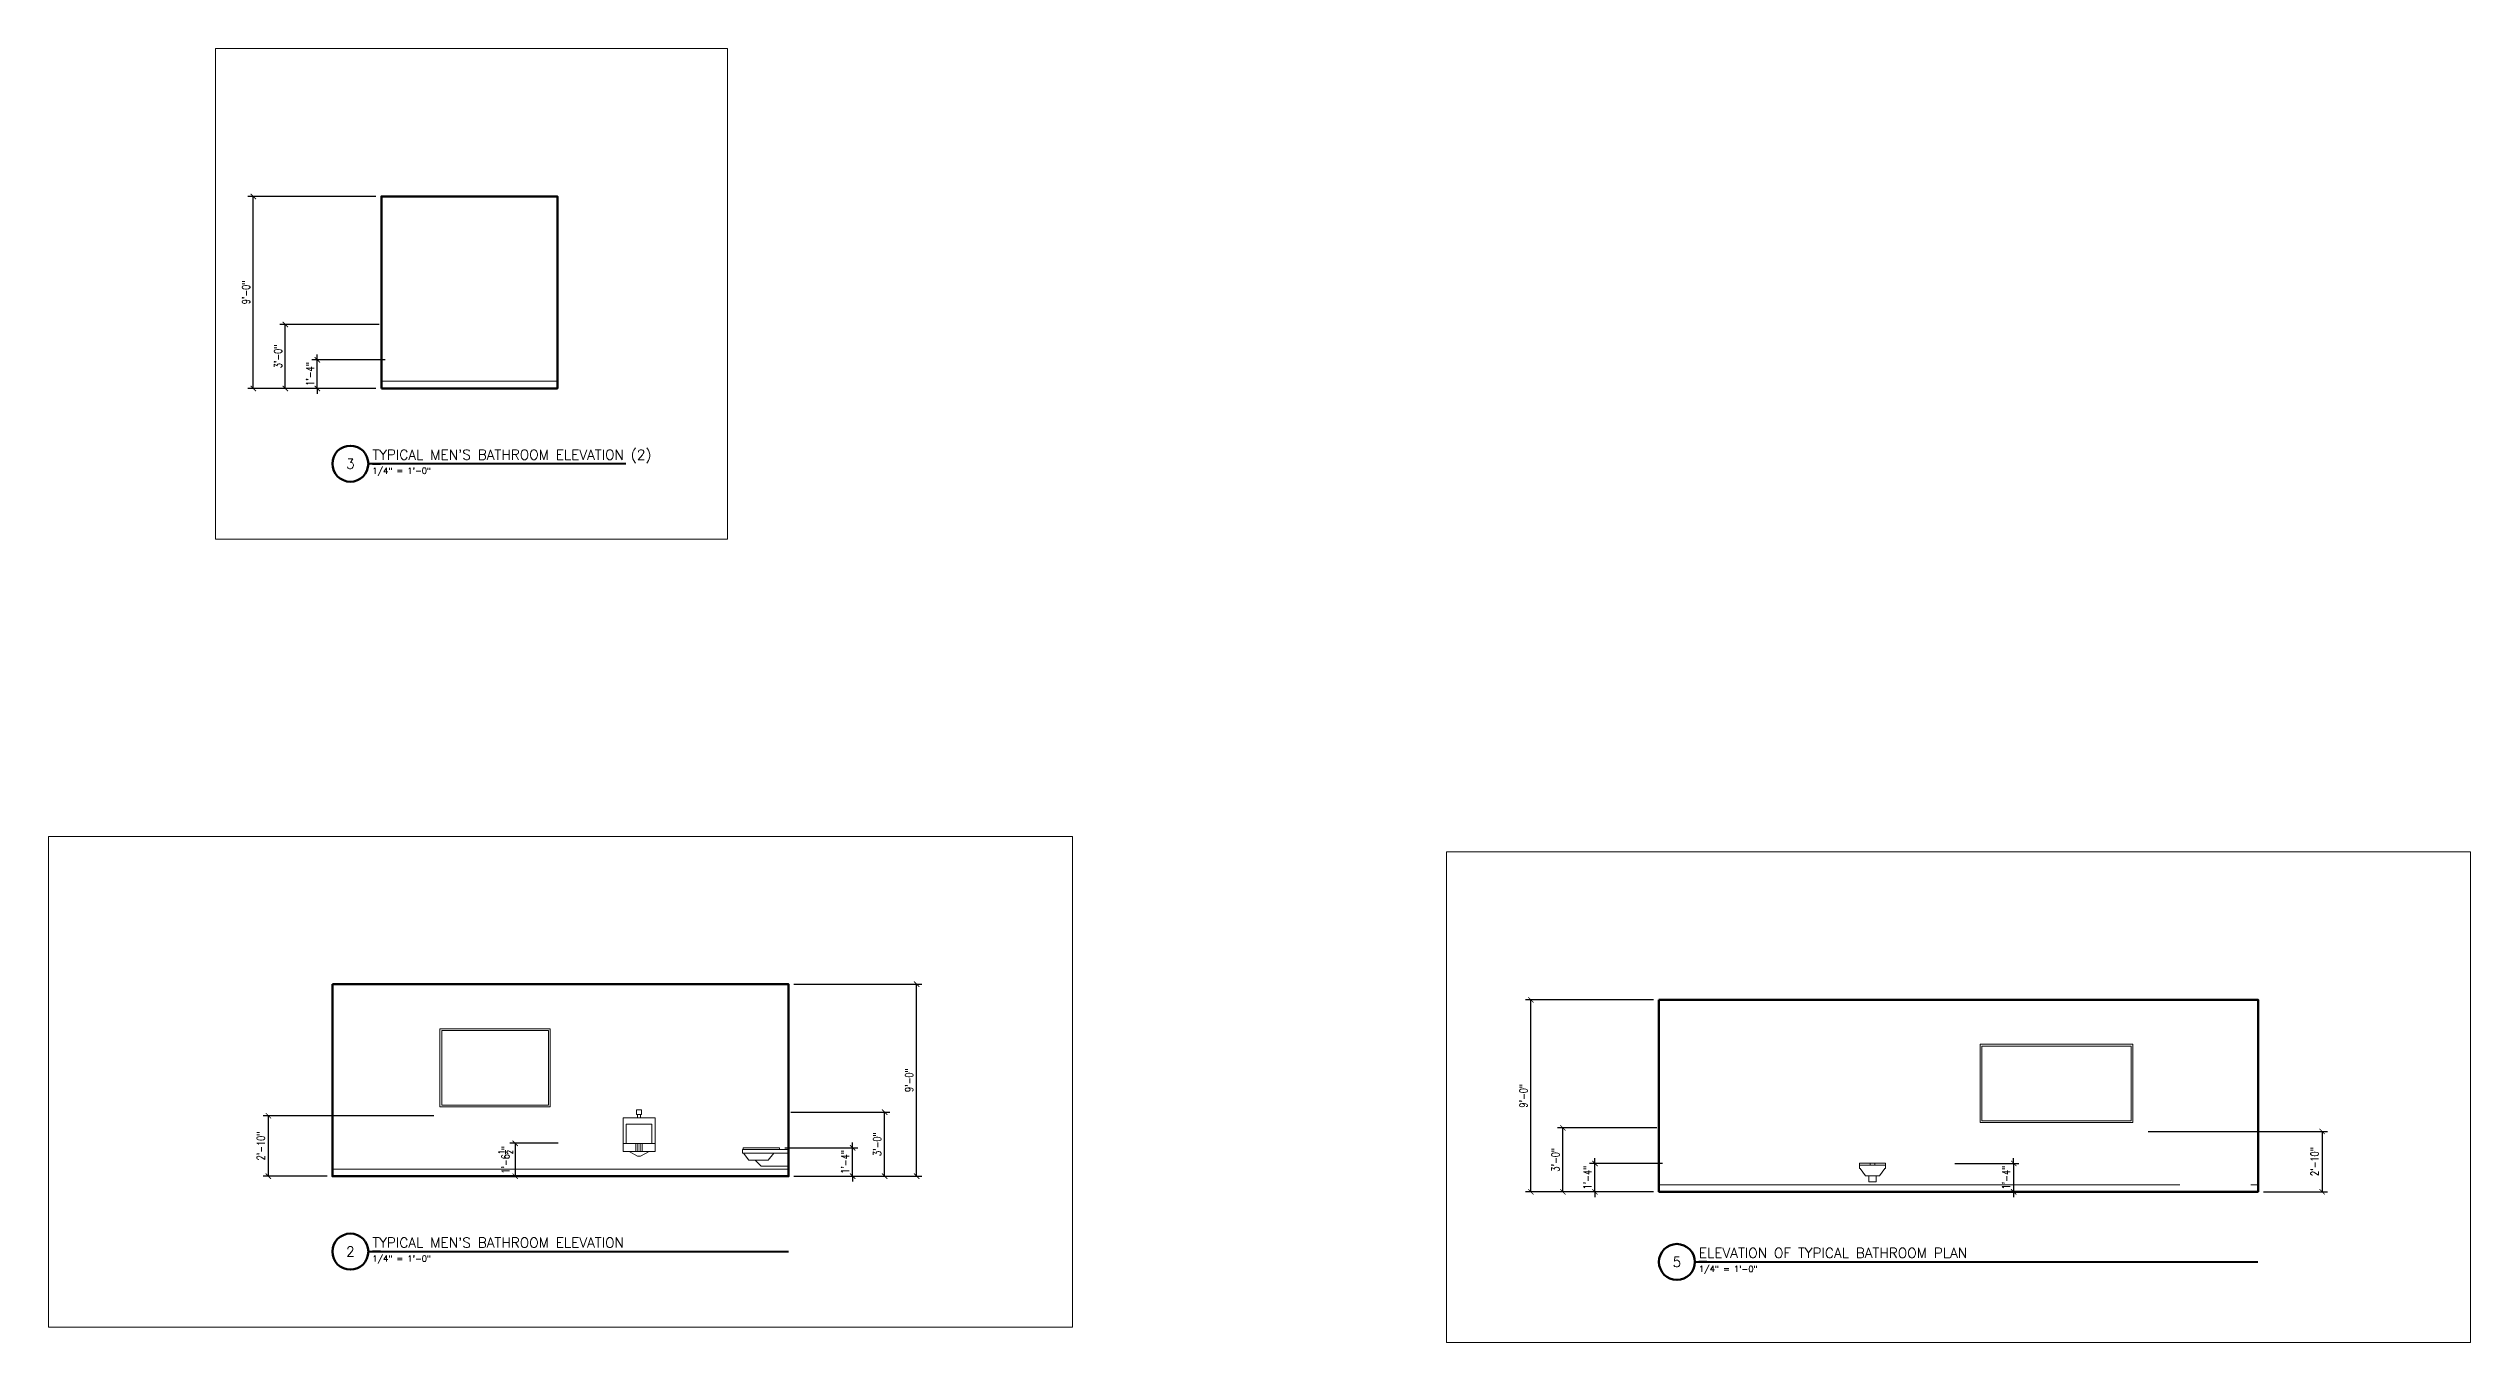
# Model space of a CAD drawing. Header units: inches. Extents: x 4039 to 5402, y 340 to 1932.
# Drawn here: x 4039 to 5402, y 340 to 1068 of the extents above; entities that cross this region are included whole.
import ezdxf
from ezdxf.enums import TextEntityAlignment as Align

# ---------------------------------------------------------------- set-up
doc = ezdxf.new("R2010")
doc.units = ezdxf.units.IN
doc.header["$LTSCALE"] = 0.5
doc.header["$MEASUREMENT"] = 0
doc.layers.get('0').update_dxf_attribs({"lineweight": 18})
doc.layers.get('Defpoints').update_dxf_attribs({"color": 140, "lineweight": 18})
for name, color, linetype, lineweight in [('A-Anno-Dims', 211, 'Continuous', 18), ('A-Detl-Fine', 90, 'Continuous', 18), ('A-Detl-Hevy', 113, 'Continuous', 50), ('G-Anno-Ttlb', 213, 'Continuous', 50)]:
    doc.layers.add(name, color=color, linetype=linetype, lineweight=lineweight)
doc.layers.add('A-Anno-Titl-Nplt', color=140, linetype='Continuous', lineweight=18, plot=False)
doc.styles.add('Arch-Dim', font='romans.shx', dxfattribs={"width": 0.75})
doc.styles.add('RomanS', font='romans.shx')
doc.dimstyles.new('Aec-Arch-I-96', dxfattribs={"dimscale": 96, "dimtxt": 0.09375, "dimasz": 0.0625, "dimexe": 0.0625, "dimexo": 0.0625, "dimgap": 0.03125, "dimtad": 1, "dimdec": 4, "dimzin": 3, "dimdsep": 46, "dimlunit": 4, "dimtxsty": 'Arch-Dim', "dimblk": 'ARCHTICK', "dimcen": 0.09375, "dimazin": 2, "dimtfac": 0.75, "dimtdec": 4, "dimtix": 1, "dimtmove": 2, "dimatfit": 2, "dimfxl": 1, "dimtolj": 1, "dimtzin": 0, "dimarcsym": 0})

# ---------------------------------------------------------------- blocks, each defined once
blk = doc.blocks.new('_ArchTick')
at = {"color": 0, "linetype": 'ByBlock', "const_width": 0.15}
blk.add_lwpolyline([(-0.5, -0.5), (0.5, 0.5)], dxfattribs=at)
blk = doc.blocks.new('*D16')
at = {"layer": 'A-Anno-Dims', "color": 0, "lineweight": -2, "transparency": 16777216}
for p, q in [((4458.6, 541.2), (4530.6, 541.2)), ((4527.6, 433.2), (4527.6, 541.2)), ((4458.6, 433.2), (4530.6, 433.2))]:
    blk.add_line(p, q, dxfattribs=at)
at = {"layer": 'Defpoints', "color": 0, "transparency": 16777216}
for p in [(4455.6, 541.2), (4527.6, 541.2), (4455.6, 433.2)]:
    blk.add_point(p, dxfattribs=at)
at = {"layer": 'A-Anno-Dims', "color": 0, "lineweight": -2, "transparency": 16777216, "xscale": 3, "yscale": 3, "zscale": 3}
for p, rotation in [((4527.6, 541.2), 90), ((4527.6, 433.2), 270)]:
    blk.add_blockref('_ArchTick', p, dxfattribs=dict(at, rotation=rotation))
at = {"layer": 'A-Anno-Dims', "color": 0, "transparency": 16777216, "insert": (4523.4, 487.2), "char_height": 4.5, "attachment_point": 5, "rotation": 90, "style": 'Arch-Dim'}
blk.add_mtext('\\A1;9\'-0"', dxfattribs=at)
blk = doc.blocks.new('*D17')
at = {"layer": 'A-Anno-Dims', "color": 0, "lineweight": -2, "transparency": 16777216}
for p, q in [((4491.6, 449.2), (4491.6, 452.2)), ((4453.5, 449.2), (4494.6, 449.2)), ((4491.6, 433.2), (4491.6, 449.2)), ((4458.6, 433.2), (4494.6, 433.2)), ((4491.6, 433.2), (4491.6, 430.2))]:
    blk.add_line(p, q, dxfattribs=at)
at = {"layer": 'Defpoints', "color": 0, "transparency": 16777216}
for p in [(4450.5, 449.2), (4491.6, 449.2), (4455.6, 433.2)]:
    blk.add_point(p, dxfattribs=at)
at = {"layer": 'A-Anno-Dims', "color": 0, "lineweight": -2, "transparency": 16777216, "xscale": 3, "yscale": 3, "zscale": 3}
for p, rotation in [((4491.6, 449.2), 270), ((4491.6, 433.2), 90)]:
    blk.add_blockref('_ArchTick', p, dxfattribs=dict(at, rotation=rotation))
at = {"layer": 'A-Anno-Dims', "color": 0, "transparency": 16777216, "insert": (4487.4, 441.2), "char_height": 4.5, "attachment_point": 5, "rotation": 90, "style": 'Arch-Dim'}
blk.add_mtext('\\A1;1\'-4"', dxfattribs=at)
blk = doc.blocks.new('*D18')
at = {"layer": 'A-Anno-Dims', "color": 0, "lineweight": -2, "transparency": 16777216}
for p, q in [((4456.8, 469.2), (4512.6, 469.2)), ((4509.6, 433.2), (4509.6, 469.2)), ((4458.6, 433.2), (4512.6, 433.2))]:
    blk.add_line(p, q, dxfattribs=at)
at = {"layer": 'Defpoints', "color": 0, "transparency": 16777216}
for p in [(4453.8, 469.2), (4509.6, 469.2), (4455.6, 433.2)]:
    blk.add_point(p, dxfattribs=at)
at = {"layer": 'A-Anno-Dims', "color": 0, "lineweight": -2, "transparency": 16777216, "xscale": 3, "yscale": 3, "zscale": 3}
for p, rotation in [((4509.6, 469.2), 90), ((4509.6, 433.2), 270)]:
    blk.add_blockref('_ArchTick', p, dxfattribs=dict(at, rotation=rotation))
at = {"layer": 'A-Anno-Dims', "color": 0, "transparency": 16777216, "insert": (4505.4, 451.2), "char_height": 4.5, "attachment_point": 5, "rotation": 90, "style": 'Arch-Dim'}
blk.add_mtext('\\A1;3\'-0"', dxfattribs=at)
blk = doc.blocks.new('*D19')
at = {"layer": 'A-Anno-Dims', "color": 0, "lineweight": -2, "transparency": 16777216}
for p, q in [((4256, 467.2), (4160, 467.2)), ((4163, 433.2), (4163, 467.2)), ((4196, 433.2), (4160, 433.2))]:
    blk.add_line(p, q, dxfattribs=at)
at = {"layer": 'Defpoints', "color": 0, "transparency": 16777216}
for p in [(4163, 467.2), (4259, 467.2), (4199, 433.2)]:
    blk.add_point(p, dxfattribs=at)
at = {"layer": 'A-Anno-Dims', "color": 0, "lineweight": -2, "transparency": 16777216, "xscale": 3, "yscale": 3, "zscale": 3}
for p, rotation in [((4163, 467.2), 90), ((4163, 433.2), 270)]:
    blk.add_blockref('_ArchTick', p, dxfattribs=dict(at, rotation=rotation))
at = {"layer": 'A-Anno-Dims', "color": 0, "transparency": 16777216, "insert": (4158.8, 450.2), "char_height": 4.5, "attachment_point": 5, "rotation": 90, "style": 'Arch-Dim'}
blk.add_mtext('\\A1;2\'-10"', dxfattribs=at)
blk = doc.blocks.new('*D20')
at = {"layer": 'A-Anno-Dims', "color": 0, "lineweight": -2, "transparency": 16777216}
for p, q in [((4326, 451.7), (4298.8, 451.7)), ((4301.8, 451.7), (4301.8, 433.2)), ((4326, 433.2), (4298.8, 433.2))]:
    blk.add_line(p, q, dxfattribs=at)
at = {"layer": 'Defpoints', "color": 0, "transparency": 16777216}
for p in [(4329, 451.7), (4301.8, 433.2), (4329, 433.2)]:
    blk.add_point(p, dxfattribs=at)
at = {"layer": 'A-Anno-Dims', "color": 0, "lineweight": -2, "transparency": 16777216, "xscale": 3, "yscale": 3, "zscale": 3}
for p, rotation in [((4301.8, 451.7), 90), ((4301.8, 433.2), 270)]:
    blk.add_blockref('_ArchTick', p, dxfattribs=dict(at, rotation=rotation))
at = {"layer": 'A-Anno-Dims', "color": 0, "transparency": 16777216, "insert": (4296.4, 442.4), "char_height": 4.5, "attachment_point": 5, "rotation": 90, "style": 'Arch-Dim'}
blk.add_mtext('\\A1;1\'-6{\\H0.750000x;\\S1/2;}"', dxfattribs=at)
blk = doc.blocks.new('*D21')
at = {"layer": 'A-Anno-Dims', "color": 0, "lineweight": -2, "transparency": 16777216}
for p, q in [((4458.6, 541.2), (4530.6, 541.2)), ((4527.6, 433.2), (4527.6, 541.2)), ((4458.6, 433.2), (4530.6, 433.2))]:
    blk.add_line(p, q, dxfattribs=at)
at = {"layer": 'Defpoints', "color": 0, "transparency": 16777216}
for p in [(4455.6, 541.2), (4527.6, 541.2), (4455.6, 433.2)]:
    blk.add_point(p, dxfattribs=at)
at = {"layer": 'A-Anno-Dims', "color": 0, "lineweight": -2, "transparency": 16777216, "xscale": 3, "yscale": 3, "zscale": 3}
for p, rotation in [((4527.6, 541.2), 90), ((4527.6, 433.2), 270)]:
    blk.add_blockref('_ArchTick', p, dxfattribs=dict(at, rotation=rotation))
at = {"layer": 'A-Anno-Dims', "color": 0, "transparency": 16777216, "insert": (4523.4, 487.2), "char_height": 4.5, "attachment_point": 5, "rotation": 90, "style": 'Arch-Dim'}
blk.add_mtext('\\A1;9\'-0"', dxfattribs=at)
blk = doc.blocks.new('*D22')
at = {"layer": 'A-Anno-Dims', "color": 0, "lineweight": -2, "transparency": 16777216}
for p, q in [((4491.6, 449.2), (4491.6, 452.2)), ((4453.5, 449.2), (4494.6, 449.2)), ((4491.6, 433.2), (4491.6, 449.2)), ((4458.6, 433.2), (4494.6, 433.2)), ((4491.6, 433.2), (4491.6, 430.2))]:
    blk.add_line(p, q, dxfattribs=at)
at = {"layer": 'Defpoints', "color": 0, "transparency": 16777216}
for p in [(4450.5, 449.2), (4491.6, 449.2), (4455.6, 433.2)]:
    blk.add_point(p, dxfattribs=at)
at = {"layer": 'A-Anno-Dims', "color": 0, "lineweight": -2, "transparency": 16777216, "xscale": 3, "yscale": 3, "zscale": 3}
for p, rotation in [((4491.6, 449.2), 270), ((4491.6, 433.2), 90)]:
    blk.add_blockref('_ArchTick', p, dxfattribs=dict(at, rotation=rotation))
at = {"layer": 'A-Anno-Dims', "color": 0, "transparency": 16777216, "insert": (4487.4, 441.2), "char_height": 4.5, "attachment_point": 5, "rotation": 90, "style": 'Arch-Dim'}
blk.add_mtext('\\A1;1\'-4"', dxfattribs=at)
blk = doc.blocks.new('*D23')
at = {"layer": 'A-Anno-Dims', "color": 0, "lineweight": -2, "transparency": 16777216}
for p, q in [((4456.8, 469.2), (4512.6, 469.2)), ((4509.6, 433.2), (4509.6, 469.2)), ((4458.6, 433.2), (4512.6, 433.2))]:
    blk.add_line(p, q, dxfattribs=at)
at = {"layer": 'Defpoints', "color": 0, "transparency": 16777216}
for p in [(4453.8, 469.2), (4509.6, 469.2), (4455.6, 433.2)]:
    blk.add_point(p, dxfattribs=at)
at = {"layer": 'A-Anno-Dims', "color": 0, "lineweight": -2, "transparency": 16777216, "xscale": 3, "yscale": 3, "zscale": 3}
for p, rotation in [((4509.6, 469.2), 90), ((4509.6, 433.2), 270)]:
    blk.add_blockref('_ArchTick', p, dxfattribs=dict(at, rotation=rotation))
at = {"layer": 'A-Anno-Dims', "color": 0, "transparency": 16777216, "insert": (4505.4, 451.2), "char_height": 4.5, "attachment_point": 5, "rotation": 90, "style": 'Arch-Dim'}
blk.add_mtext('\\A1;3\'-0"', dxfattribs=at)
blk = doc.blocks.new('*D24')
at = {"layer": 'A-Anno-Dims', "color": 0, "lineweight": -2, "transparency": 16777216}
for p, q in [((4223.5, 984.3), (4151.5, 984.3)), ((4154.5, 876.3), (4154.5, 984.3)), ((4223.5, 876.3), (4151.5, 876.3))]:
    blk.add_line(p, q, dxfattribs=at)
at = {"layer": 'Defpoints', "color": 0, "transparency": 16777216}
for p in [(4154.5, 984.3), (4226.5, 984.3), (4226.5, 876.3)]:
    blk.add_point(p, dxfattribs=at)
at = {"layer": 'A-Anno-Dims', "color": 0, "lineweight": -2, "transparency": 16777216, "xscale": 3, "yscale": 3, "zscale": 3}
for p, rotation in [((4154.5, 984.3), 90), ((4154.5, 876.3), 270)]:
    blk.add_blockref('_ArchTick', p, dxfattribs=dict(at, rotation=rotation))
at = {"layer": 'A-Anno-Dims', "color": 0, "transparency": 16777216, "insert": (4150.4, 930.3), "char_height": 4.5, "attachment_point": 5, "rotation": 90, "style": 'Arch-Dim'}
blk.add_mtext('\\A1;9\'-0"', dxfattribs=at)
blk = doc.blocks.new('*D25')
at = {"layer": 'A-Anno-Dims', "color": 0, "lineweight": -2, "transparency": 16777216}
for p, q in [((4228.6, 892.4), (4187.5, 892.4)), ((4190.5, 892.4), (4190.5, 895.4)), ((4190.5, 876.3), (4190.5, 892.4)), ((4223.5, 876.3), (4187.5, 876.3)), ((4190.5, 876.3), (4190.5, 873.3))]:
    blk.add_line(p, q, dxfattribs=at)
at = {"layer": 'Defpoints', "color": 0, "transparency": 16777216}
for p in [(4190.5, 892.4), (4231.6, 892.4), (4226.5, 876.3)]:
    blk.add_point(p, dxfattribs=at)
at = {"layer": 'A-Anno-Dims', "color": 0, "lineweight": -2, "transparency": 16777216, "xscale": 3, "yscale": 3, "zscale": 3}
for p, rotation in [((4190.5, 892.4), 270), ((4190.5, 876.3), 90)]:
    blk.add_blockref('_ArchTick', p, dxfattribs=dict(at, rotation=rotation))
at = {"layer": 'A-Anno-Dims', "color": 0, "transparency": 16777216, "insert": (4186.4, 884.4), "char_height": 4.5, "attachment_point": 5, "rotation": 90, "style": 'Arch-Dim'}
blk.add_mtext('\\A1;1\'-4"', dxfattribs=at)
blk = doc.blocks.new('*D26')
at = {"layer": 'A-Anno-Dims', "color": 0, "lineweight": -2, "transparency": 16777216}
for p, q in [((4225.3, 912.3), (4169.5, 912.3)), ((4172.5, 876.3), (4172.5, 912.3)), ((4223.5, 876.3), (4169.5, 876.3))]:
    blk.add_line(p, q, dxfattribs=at)
at = {"layer": 'Defpoints', "color": 0, "transparency": 16777216}
for p in [(4172.5, 912.3), (4228.3, 912.3), (4226.5, 876.3)]:
    blk.add_point(p, dxfattribs=at)
at = {"layer": 'A-Anno-Dims', "color": 0, "lineweight": -2, "transparency": 16777216, "xscale": 3, "yscale": 3, "zscale": 3}
for p, rotation in [((4172.5, 912.3), 90), ((4172.5, 876.3), 270)]:
    blk.add_blockref('_ArchTick', p, dxfattribs=dict(at, rotation=rotation))
at = {"layer": 'A-Anno-Dims', "color": 0, "transparency": 16777216, "insert": (4168.4, 894.3), "char_height": 4.5, "attachment_point": 5, "rotation": 90, "style": 'Arch-Dim'}
blk.add_mtext('\\A1;3\'-0"', dxfattribs=at)
blk = doc.blocks.new('*D27')
at = {"layer": 'A-Anno-Dims', "color": 0, "lineweight": -2, "transparency": 16777216}
for p, q in [((4942.1, 532.4), (4870.1, 532.4)), ((4873.1, 424.4), (4873.1, 532.4)), ((4942.1, 424.4), (4870.1, 424.4))]:
    blk.add_line(p, q, dxfattribs=at)
at = {"layer": 'Defpoints', "color": 0, "transparency": 16777216}
for p in [(4873.1, 532.4), (4945.1, 532.4), (4945.1, 424.4)]:
    blk.add_point(p, dxfattribs=at)
at = {"layer": 'A-Anno-Dims', "color": 0, "lineweight": -2, "transparency": 16777216, "xscale": 3, "yscale": 3, "zscale": 3}
for p, rotation in [((4873.1, 532.4), 90), ((4873.1, 424.4), 270)]:
    blk.add_blockref('_ArchTick', p, dxfattribs=dict(at, rotation=rotation))
at = {"layer": 'A-Anno-Dims', "color": 0, "transparency": 16777216, "insert": (4868.9, 478.4), "char_height": 4.5, "attachment_point": 5, "rotation": 90, "style": 'Arch-Dim'}
blk.add_mtext('\\A1;9\'-0"', dxfattribs=at)
blk = doc.blocks.new('*D28')
at = {"layer": 'A-Anno-Dims', "color": 0, "lineweight": -2, "transparency": 16777216}
for p, q in [((4947.1, 440.4), (4906.1, 440.4)), ((4909.1, 440.4), (4909.1, 443.4)), ((4909.1, 424.4), (4909.1, 440.4)), ((4942.1, 424.4), (4906.1, 424.4)), ((4909.1, 424.4), (4909.1, 421.4))]:
    blk.add_line(p, q, dxfattribs=at)
at = {"layer": 'Defpoints', "color": 0, "transparency": 16777216}
for p in [(4909.1, 440.4), (4950.1, 440.4), (4945.1, 424.4)]:
    blk.add_point(p, dxfattribs=at)
at = {"layer": 'A-Anno-Dims', "color": 0, "lineweight": -2, "transparency": 16777216, "xscale": 3, "yscale": 3, "zscale": 3}
for p, rotation in [((4909.1, 440.4), 270), ((4909.1, 424.4), 90)]:
    blk.add_blockref('_ArchTick', p, dxfattribs=dict(at, rotation=rotation))
at = {"layer": 'A-Anno-Dims', "color": 0, "transparency": 16777216, "insert": (4904.9, 432.4), "char_height": 4.5, "attachment_point": 5, "rotation": 90, "style": 'Arch-Dim'}
blk.add_mtext('\\A1;1\'-4"', dxfattribs=at)
blk = doc.blocks.new('*D29')
at = {"layer": 'A-Anno-Dims', "color": 0, "lineweight": -2, "transparency": 16777216}
for p, q in [((4943.9, 460.4), (4888.1, 460.4)), ((4891.1, 424.4), (4891.1, 460.4)), ((4942.1, 424.4), (4888.1, 424.4))]:
    blk.add_line(p, q, dxfattribs=at)
at = {"layer": 'Defpoints', "color": 0, "transparency": 16777216}
for p in [(4891.1, 460.4), (4946.9, 460.4), (4945.1, 424.4)]:
    blk.add_point(p, dxfattribs=at)
at = {"layer": 'A-Anno-Dims', "color": 0, "lineweight": -2, "transparency": 16777216, "xscale": 3, "yscale": 3, "zscale": 3}
for p, rotation in [((4891.1, 460.4), 90), ((4891.1, 424.4), 270)]:
    blk.add_blockref('_ArchTick', p, dxfattribs=dict(at, rotation=rotation))
at = {"layer": 'A-Anno-Dims', "color": 0, "transparency": 16777216, "insert": (4886.9, 442.4), "char_height": 4.5, "attachment_point": 5, "rotation": 90, "style": 'Arch-Dim'}
blk.add_mtext('\\A1;3\'-0"', dxfattribs=at)
blk = doc.blocks.new('*D30')
at = {"layer": 'A-Anno-Dims', "color": 0, "lineweight": -2, "transparency": 16777216}
for p, q in [((5111.6, 440.4), (5147.6, 440.4)), ((5144.6, 440.4), (5144.6, 443.4)), ((5144.6, 440.4), (5144.6, 424.4)), ((5144.6, 424.4), (5144.6, 421.4))]:
    blk.add_line(p, q, dxfattribs=at)
at = {"layer": 'Defpoints', "color": 0, "transparency": 16777216}
for p in [(5108.6, 440.4), (5144.6, 424.4), (5144.6, 424.4)]:
    blk.add_point(p, dxfattribs=at)
at = {"layer": 'A-Anno-Dims', "color": 0, "lineweight": -2, "transparency": 16777216, "xscale": 3, "yscale": 3, "zscale": 3}
for p, rotation in [((5144.6, 440.4), 270), ((5144.6, 424.4), 90)]:
    blk.add_blockref('_ArchTick', p, dxfattribs=dict(at, rotation=rotation))
at = {"layer": 'A-Anno-Dims', "color": 0, "transparency": 16777216, "insert": (5140.4, 432.4), "char_height": 4.5, "attachment_point": 5, "rotation": 90, "style": 'Arch-Dim'}
blk.add_mtext('\\A1;1\'-4"', dxfattribs=at)
blk = doc.blocks.new('*D31')
at = {"layer": 'A-Anno-Dims', "color": 0, "lineweight": -2, "transparency": 16777216}
for p, q in [((5220.2, 458.4), (5321.1, 458.4)), ((5318.1, 458.4), (5318.1, 424.4)), ((5285.1, 424.4), (5321.1, 424.4))]:
    blk.add_line(p, q, dxfattribs=at)
at = {"layer": 'Defpoints', "color": 0, "transparency": 16777216}
for p in [(5217.2, 458.4), (5282.1, 424.4), (5318.1, 424.4)]:
    blk.add_point(p, dxfattribs=at)
at = {"layer": 'A-Anno-Dims', "color": 0, "lineweight": -2, "transparency": 16777216, "xscale": 3, "yscale": 3, "zscale": 3}
for p, rotation in [((5318.1, 458.4), 90), ((5318.1, 424.4), 270)]:
    blk.add_blockref('_ArchTick', p, dxfattribs=dict(at, rotation=rotation))
at = {"layer": 'A-Anno-Dims', "color": 0, "transparency": 16777216, "insert": (5313.9, 441.4), "char_height": 4.5, "attachment_point": 5, "rotation": 90, "style": 'Arch-Dim'}
blk.add_mtext('\\A1;2\'-10"', dxfattribs=at)
blk = doc.blocks.new('Anno_Title_A1')
at = {"color": 0, "linetype": 'ByBlock', "lineweight": -2}
blk.add_circle((0, 0), 2.25, dxfattribs=at)
blk.add_circle((0, 0), 2.25, dxfattribs=at)
at = {"color": 0, "linetype": 'ByBlock', "lineweight": -2, "style": 'RomanS'}
blk.add_attdef('NUMBER', text='', height=1.25, dxfattribs=at).set_placement((0, 0), align=Align.MIDDLE)
blk = doc.blocks.new('Anno_Title_T1')
at = {"color": 0, "linetype": 'ByBlock', "lineweight": -2}
blk.add_lwpolyline([(2.75, 0), (3.75, 0)], dxfattribs=at)
at = {"color": 0, "linetype": 'ByBlock', "lineweight": -2, "style": 'RomanS'}
blk.add_attdef('TITLE', (2.75, 0.5), '', height=1.25, dxfattribs=at)
blk.add_attdef('SCALE', text='', height=0.75, dxfattribs=at).set_placement((2.75, -0.5), align=Align.TOP_LEFT)

msp = doc.modelspace()

# ---------------------------------------------------------------- linework, layer by layer
at = {"layer": 'A-Anno-Titl-Nplt'}
for points in [[(4133.21736, 791.54018), (4421.21736, 791.54018), (4421.21736, 1067.54018), (4133.21736, 1067.54018)], [(4039.275, 348.35446), (4615.275, 348.35446), (4615.275, 624.35446), (4039.275, 624.35446)], [(4825.5875, 339.63125), (5401.5875, 339.63125), (5401.5875, 615.63125), (4825.5875, 615.63125)]]:
    msp.add_lwpolyline(points, close=True, dxfattribs=at)
at = {"layer": 'A-Detl-Fine'}
for p, q in [((4226.52986, 880.34643), (4325.55586, 880.34643)), ((4370.5625, 466.06071), (4370.5625, 467.86071)), ((4372.3625, 466.06071), (4372.3625, 467.86071)), ((4362.4935, 451.66071), (4380.4625, 451.66071)), ((4364.2625, 451.66071), (4364.2625, 462.46071)), ((4364.2625, 462.46071), (4378.6625, 462.46071)), ((4369.6625, 447.16071), (4369.6625, 451.66071)), ((4370.7855, 447.16071), (4370.7855, 451.66071)), ((4372.0255, 447.16071), (4372.0255, 451.66071)), ((4373.2315, 447.16071), (4373.2315, 451.66071)), ((4378.6625, 462.46071), (4378.6625, 451.66071)), ((4378.6625, 451.66071), (4378.6625, 451.66071)), ((4198.9625, 437.16071), (4455.5875, 437.16071)), ((4365.8375, 447.16071), (4370.5625, 444.46071)), ((4370.5625, 444.46071), (4372.3625, 444.46071)), ((4372.3625, 444.46071), (4377.0875, 447.16071)), ((4430.1005, 448.17071), (4430.1005, 449.17071)), ((4430.1005, 449.17071), (4450.5255, 449.17071)), ((4430.1005, 448.17071), (4430.1005, 448.17071)), ((4430.2125, 446.17071), (4433.2715, 442.17071)), ((4433.2715, 442.17071), (4444.1535, 442.17071)), ((4436.7125, 442.17071), (4440.0875, 438.79571)), ((4440.0875, 438.79571), (4455.5875, 438.79571)), ((4444.1535, 442.17071), (4447.2125, 446.17071)), ((4450.5255, 449.17071), (4450.5255, 448.17071)), ((5057.8375, 439.4475), (5057.8375, 437.4475)), ((5057.8375, 437.4475), (5058.2175, 437.4475)), ((5058.2175, 437.4475), (5061.2175, 433.4475)), ((5063.9375, 440.4475), (5063.9375, 439.4475)), ((5066.4975, 440.4475), (5066.4975, 439.4475)), ((5069.2175, 433.4475), (5072.2175, 437.4475)), ((5072.2175, 437.4475), (5072.5875, 437.4475)), ((5072.5875, 437.4475), (5072.5875, 439.4475)), ((5238.0875, 428.4375), (4945.0875, 428.4375)), ((5061.2175, 433.4475), (5069.2175, 433.4475)), ((5063.2175, 433.4475), (5063.2175, 430.0775)), ((5063.2175, 430.0775), (5067.2175, 430.0775)), ((5067.2175, 430.0775), (5067.2175, 433.4475)), ((5282.0875, 428.4375), (5278.0875, 428.4375))]:
    msp.add_line(p, q, dxfattribs=at)
for points in [[(4259.4625, 472.16071), (4321.4625, 472.16071), (4321.4625, 516.16071), (4259.4625, 516.16071)], [(4260.4625, 473.16071), (4320.4625, 473.16071), (4320.4625, 515.16071), (4260.4625, 515.16071)], [(5125.7175, 463.4375), (5211.7175, 463.4375), (5211.7175, 507.4375), (5125.7175, 507.4375)], [(5126.7175, 464.4375), (5210.7175, 464.4375), (5210.7175, 506.4375), (5126.7175, 506.4375)], [(4380.4625, 466.06071), (4362.4625, 466.06071), (4362.4625, 447.16071), (4380.4625, 447.16071)], [(4370.1125, 467.86071), (4372.8125, 467.86071), (4372.8125, 470.56071), (4370.1125, 470.56071)], [(4429.5875, 446.17071), (4455.5875, 446.17071), (4455.5875, 448.17071), (4429.5875, 448.17071)], [(5057.8375, 439.4475), (5072.5875, 439.4475), (5072.5875, 440.4475), (5057.8375, 440.4475)]]:
    msp.add_lwpolyline(points, close=True, dxfattribs=at)
at = {"layer": 'A-Detl-Hevy'}
for points in [[(4226.52986, 876.34643), (4325.55586, 876.34643), (4325.55586, 984.34643), (4226.52986, 984.34643)], [(4198.9625, 541.16071), (4455.5875, 541.16071), (4455.5875, 433.16071), (4198.9625, 433.16071)], [(4945.0875, 532.4375), (5282.0875, 532.4375), (5282.0875, 424.4375), (4945.0875, 424.4375)]]:
    msp.add_lwpolyline(points, close=True, dxfattribs=at)
at = {"layer": 'G-Anno-Ttlb'}
for points in [[(4219.2125, 833.96607, 1.2, 1.2, 0), (4364.12321, 833.96607, 1.2, 1.2, 0)], [(4219.2125, 390.78036, 1.2, 1.2, 0), (4455.5875, 390.78036, 1.2, 1.2, 0)], [(4965.3375, 384.95, 1.2, 1.2, 0), (5282.0875, 384.95, 1.2, 1.2, 0)]]:
    msp.add_lwpolyline(points, format="xyseb", dxfattribs=at)

# ---------------------------------------------------------------- block references
ref = msp.add_blockref('Anno_Title_A1', (4209.0875, 833.96607), dxfattribs=dict(at, xscale=4.5, yscale=4.5, zscale=4.5))
ref.add_attrib('NUMBER', '3', dxfattribs={"layer": '0', "color": 0, "linetype": 'ByBlock', "lineweight": -2, "height": 5.625, "style": 'Arch-Dim'}).set_placement((4209.0875, 833.96607), align=Align.MIDDLE)
ref = msp.add_blockref('Anno_Title_T1', (4209.0875, 833.96607), dxfattribs=dict(at, xscale=4.5, yscale=4.5, zscale=4.5))
ref.add_attrib('SCALE', '1/4" = 1\'-0"', dxfattribs={"layer": '0', "color": 0, "linetype": 'ByBlock', "lineweight": -2, "height": 3.375, "style": 'Arch-Dim'}).set_placement((4221.4625, 831.71607), align=Align.TOP_LEFT)
ref.add_attrib('TITLE', "TYPICAL MEN'S BATHROOM ELEVATION (2)", (4221.4625, 836.21607), dxfattribs={"layer": '0', "color": 0, "linetype": 'ByBlock', "lineweight": -2, "height": 5.625, "style": 'Arch-Dim'})
ref = msp.add_blockref('Anno_Title_A1', (4209.0875, 390.78036), dxfattribs=dict(at, xscale=4.5, yscale=4.5, zscale=4.5))
ref.add_attrib('NUMBER', '2', dxfattribs={"layer": '0', "color": 0, "linetype": 'ByBlock', "lineweight": -2, "height": 5.625, "style": 'Arch-Dim'}).set_placement((4209.0875, 390.78036), align=Align.MIDDLE)
ref = msp.add_blockref('Anno_Title_T1', (4209.0875, 390.78036), dxfattribs=dict(at, xscale=4.5, yscale=4.5, zscale=4.5))
ref.add_attrib('SCALE', '1/4" = 1\'-0"', dxfattribs={"layer": '0', "color": 0, "linetype": 'ByBlock', "lineweight": -2, "height": 3.375, "style": 'Arch-Dim'}).set_placement((4221.4625, 388.53036), align=Align.TOP_LEFT)
ref.add_attrib('TITLE', "TYPICAL MEN'S BATHROOM ELEVATION", (4221.4625, 393.03036), dxfattribs={"layer": '0', "color": 0, "linetype": 'ByBlock', "lineweight": -2, "height": 5.625, "style": 'Arch-Dim'})
ref = msp.add_blockref('Anno_Title_A1', (4955.2125, 384.95), dxfattribs=dict(at, xscale=4.5, yscale=4.5, zscale=4.5))
ref.add_attrib('NUMBER', '5', dxfattribs={"layer": '0', "color": 0, "linetype": 'ByBlock', "lineweight": -2, "height": 5.625, "style": 'Arch-Dim'}).set_placement((4955.2125, 384.95), align=Align.MIDDLE)
ref = msp.add_blockref('Anno_Title_T1', (4955.2125, 384.95), dxfattribs=dict(at, xscale=4.5, yscale=4.5, zscale=4.5))
ref.add_attrib('SCALE', '1/4" = 1\'-0"', dxfattribs={"layer": '0', "color": 0, "linetype": 'ByBlock', "lineweight": -2, "height": 3.375, "style": 'Arch-Dim'}).set_placement((4967.5875, 382.7), align=Align.TOP_LEFT)
ref.add_attrib('TITLE', 'ELEVATION OF TYPICAL BATHROOM PLAN', (4967.5875, 387.2), dxfattribs={"layer": '0', "color": 0, "linetype": 'ByBlock', "lineweight": -2, "height": 5.625, "style": 'Arch-Dim'})

# ---------------------------------------------------------------- dimensions: what is measured, and where the dimension line sits
at = {"layer": 'A-Anno-Dims'}
for base, p1, p2, picture, middle in [((4154.52986, 984.34643), (4226.52986, 876.34643), (4226.52986, 984.34643), '*D24', (4150.35129, 930.34643)), ((4172.52986, 912.34643), (4226.52986, 876.34643), (4228.29486, 912.34643), '*D26', (4168.35129, 894.34643)), ((4190.52986, 892.35643), (4226.52986, 876.34643), (4231.59186, 892.35643), '*D25', (4186.35129, 884.35143)), ((4527.5875, 541.16071), (4455.5875, 433.16071), (4455.5875, 541.16071), '*D16', (4523.40893, 487.16071)), ((4527.5875, 541.16071), (4455.5875, 433.16071), (4455.5875, 541.16071), '*D21', (4523.40893, 487.16071)), ((4873.0875, 532.4375), (4945.0875, 424.4375), (4945.0875, 532.4375), '*D27', (4868.90893, 478.4375)), ((4162.9625, 467.16071), (4198.9625, 433.16071), (4258.9625, 467.16071), '*D19', (4158.78393, 450.16071)), ((4509.5875, 469.16071), (4455.5875, 433.16071), (4453.8225, 469.16071), '*D18', (4505.40893, 451.16071)), ((4509.5875, 469.16071), (4455.5875, 433.16071), (4453.8225, 469.16071), '*D23', (4505.40893, 451.16071)), ((4301.81916, 433.16071), (4328.9935, 451.66071), (4328.9935, 433.16071), '*D20', (4296.38166, 442.41071)), ((4491.5875, 449.17071), (4455.5875, 433.16071), (4450.5255, 449.17071), '*D17', (4487.40893, 441.16571)), ((4491.5875, 449.17071), (4455.5875, 433.16071), (4450.5255, 449.17071), '*D22', (4487.40893, 441.16571)), ((4891.0875, 460.4375), (4945.0875, 424.4375), (4946.8525, 460.4375), '*D29', (4886.90893, 442.4375)), ((5318.0875, 424.4375), (5217.2175, 458.4375), (5282.0875, 424.4375), '*D31', (5313.90893, 441.4375)), ((4909.0875, 440.4475), (4945.0875, 424.4375), (4950.1495, 440.4475), '*D28', (4904.90893, 432.4425)), ((5144.5875, 424.4375), (5108.5875, 440.4475), (5144.5875, 424.4375), '*D30', (5140.40893, 432.4425))]:
    dim = msp.add_linear_dim(base=base, p1=p1, p2=p2, angle=90, dimstyle='Aec-Arch-I-96', override={"dimscale": 48}, dxfattribs=at)
    dim.commit()
    dim.dimension.update_dxf_attribs({"geometry": picture, "text_midpoint": middle})

doc.saveas('drawing.dxf')
